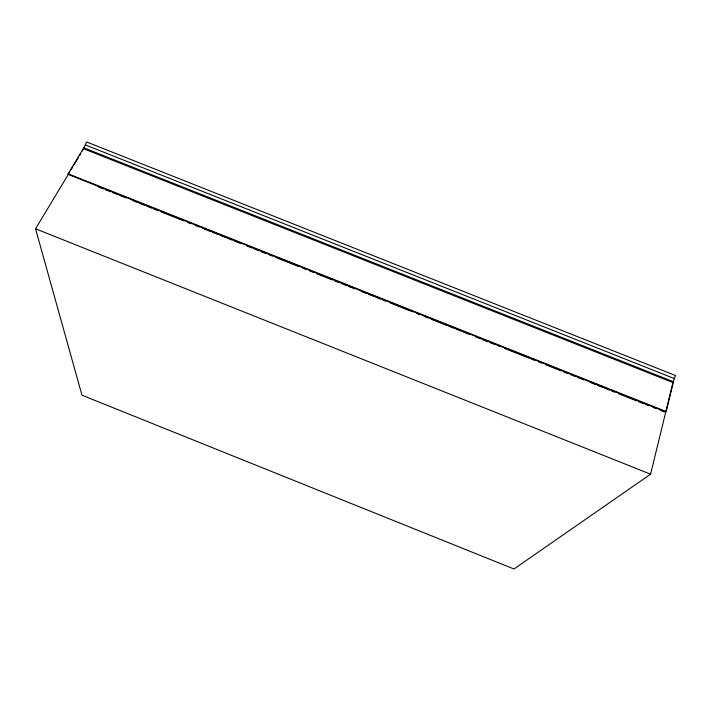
<?xml version="1.0" encoding="UTF-8"?>
<svg xmlns="http://www.w3.org/2000/svg" width="711" height="711" viewBox="0 0 711 711"><rect width="100%" height="100%" fill="white"/><g stroke="black" fill="none" stroke-linecap="round" stroke-linejoin="round"><path stroke-width="1.07" d="M69.954 171.591L35.55 228.791L81.961 395.2L513.991 568.996L650.583 474.193L672.588 383.931M666.216 411.553L673.477 381.745L83.818 147.79L68.14 173.831L68.256 174.417L665.763 411.918L666.216 411.553L68.14 173.831M672.846 382.856L675.45 375.497L86.724 142.004L82.405 150.901M71.091 169.716L72.789 166.889M73.917 165.005L78.441 157.487M79.579 155.602L80.707 153.718M673.024 382.127L673.477 381.745M85.267 144.893L674.463 378.616M83.383 148.652L673.184 382.678M98.207 186.851L103.362 188.904M105.424 189.721L110.578 191.774M112.64 192.592L117.795 194.636M119.857 195.463L126.051 197.916M132.237 200.378L137.392 202.431M139.454 203.248L144.609 205.301M146.67 206.119L151.825 208.163M153.887 208.99L158.011 210.625M161.113 211.851L183.794 220.872M187.917 222.516L191.01 223.743M195.134 225.378L199.267 227.022M202.359 228.249L210.607 231.528M212.669 232.355L217.824 234.399M219.886 235.217L225.04 237.27M227.102 238.087L232.257 240.14M234.328 240.958L240.514 243.42M246.699 245.882L251.854 247.926M253.916 248.743L259.071 250.796M261.133 251.614L266.287 253.667M268.349 254.485L272.482 256.129M275.575 257.355L298.256 266.376M302.379 268.011L305.472 269.238M309.605 270.882L313.729 272.517M316.822 273.753L332.286 279.903M334.348 280.721L339.502 282.774M341.564 283.591L346.728 285.635M348.79 286.462L354.976 288.915M361.161 291.377L366.316 293.43M368.378 294.247L373.533 296.3M375.595 297.118L380.749 299.162M382.82 299.989L385.913 301.215M390.037 302.85L412.718 311.871M416.842 313.515L419.943 314.742M424.067 316.377L428.191 318.021M431.284 319.248L446.748 325.398M448.81 326.216L453.965 328.269M456.027 329.086L461.19 331.139M463.252 331.957L469.438 334.419M475.623 336.881L480.778 338.925M482.84 339.742L487.995 341.795M490.057 342.613L495.22 344.666M497.282 345.484L500.375 346.71M504.499 348.354L529.242 358.193M531.313 359.011L534.405 360.237M538.529 361.881L541.622 363.108M545.746 364.752L561.21 370.902M563.272 371.72L568.427 373.764M570.498 374.59L575.652 376.634M577.714 377.461L583.9 379.914M590.086 382.376L595.24 384.429M597.302 385.246L602.457 387.299M604.519 388.117L609.683 390.161M611.744 390.988L614.837 392.214M618.961 393.85L636.487 400.826M638.549 401.644L643.713 403.688M645.775 404.515L648.867 405.741M652.991 407.376L656.084 408.612M660.208 410.247L664.332 411.891M35.55 228.791L650.583 474.193M83.818 147.79L83.916 148.386"/></g></svg>
